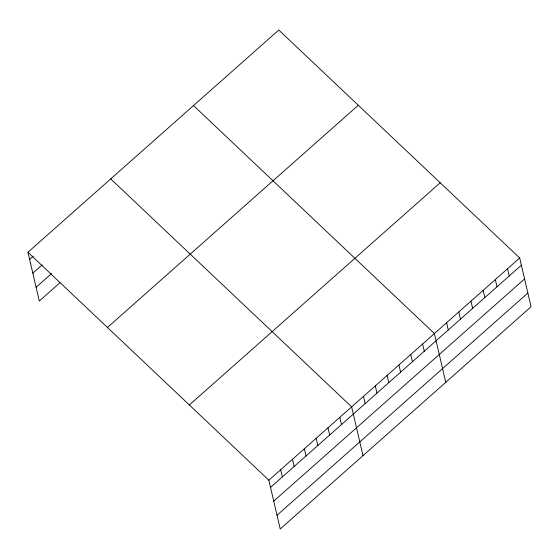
<?xml version="1.0" encoding="UTF-8"?>
<svg xmlns="http://www.w3.org/2000/svg" width="559" height="559" viewBox="0 0 559 559"><rect width="100%" height="100%" fill="white"/><g stroke="black" fill="none" stroke-linecap="round" stroke-linejoin="round"><path stroke-width="0.84" d="M27.95 252.235L278.787 30.025L519.695 257.985L531.05 306.765L280.213 528.975L268.858 480.195L27.95 252.235L39.305 301.015L59.841 282.819M29.627 259.446L33.365 256.141M32.82 273.162L42.156 264.896M36.111 287.298L51.673 273.512M107.454 327.462L358.284 105.253M189.361 404.968L440.199 182.758M268.858 480.195L519.695 257.985M270.542 487.406L521.379 265.197M273.735 501.123L524.566 278.92M277.019 515.258L527.857 293.049M193.505 105.574L434.413 333.534L445.768 382.321M110.724 178.901L351.639 406.861L362.987 455.648M507.516 268.774L509.193 275.992M495.33 279.57L497.007 286.788M483.151 290.366L484.828 297.577M470.964 301.154L472.641 308.372M458.778 311.95L460.462 319.168M446.599 322.746L448.276 329.957M422.59 344.009L424.267 351.227M410.76 354.49L412.444 361.701M398.937 364.964L400.614 372.175M387.114 375.438L388.791 382.649M375.285 385.913L376.969 393.131M363.462 396.387L365.139 403.605M339.809 417.342L341.493 424.554M327.986 427.817L329.663 435.028M316.163 438.291L317.84 445.509M304.334 448.765L306.018 455.983M292.511 459.239L294.188 466.458M280.688 469.721L282.365 476.932"/></g></svg>
